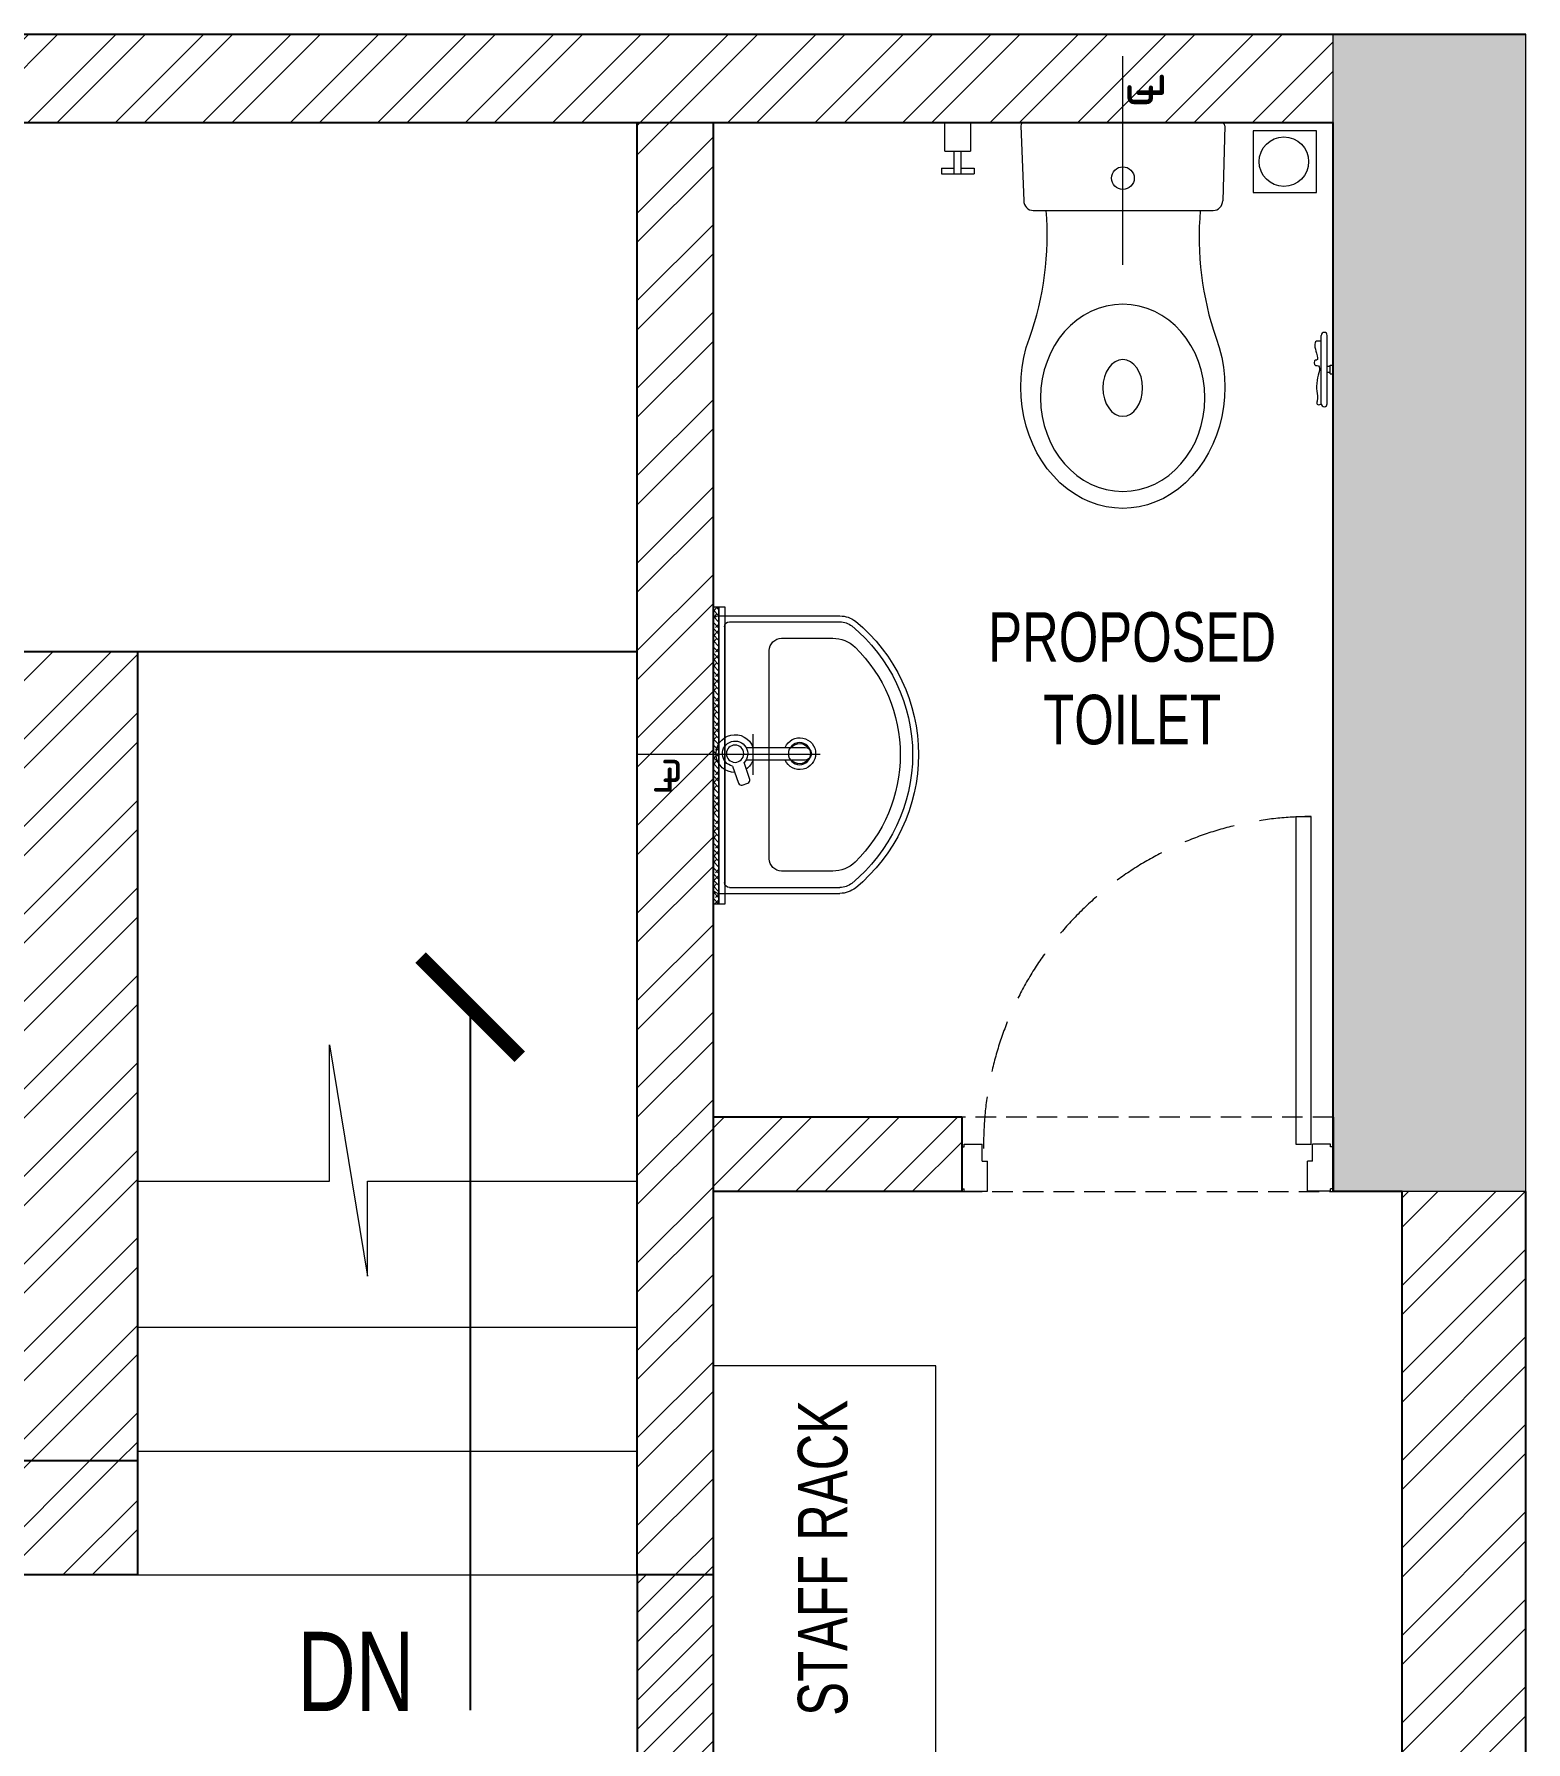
# Model space of a CAD drawing. Header units: feet. Extents: x 3040569 to 3051380, y -5725829 to -5707787.
# Drawn here: x 3045775 to 3048787, y -5711234 to -5707787 of the extents above; entities that cross this region are included whole.
import ezdxf
from ezdxf.lldxf.tags import DXFTag

# ---------------------------------------------------------------- set-up
doc = ezdxf.new("R2010")
doc.units = ezdxf.units.FT
doc.header["$LTSCALE"] = 33
doc.header["$MEASUREMENT"] = 0
for name, pattern in [('a_p6_plan_L18$0$HIDDEN', [0.375, 0.25, -0.125]), ('CENTER', [2, 1.25, -0.25, 0.25, -0.25]), ('DOT2', [0.125, 0, -0.125]), ('HIDDEN', [9.524999999999995, 6.349999999999997, -3.174999999999998]), ('HIDDEN2', [4.7624999999999975, 3.174999999999998, -1.587499999999999])]:
    doc.linetypes.add(name, pattern=pattern)
for name, color, linetype, lineweight in [('A-COL', 243, 'Continuous', 9), ('A-STAIR', 6, 'Continuous', 5), ('centerline-toilets', 2, 'CENTER', 13), ('column hatch', 5, 'Continuous', 0), ('Door', 2, 'Continuous', 13), ('ele', 252, 'Continuous', 13), ('Fhitting', 152, 'Continuous', 30), ('LENS-DOOR', 34, 'Continuous', 20), ('LENS-PARTITION', 21, 'Continuous', 25), ('LENS-TEXT', 31, 'Continuous', 5), ('LENS_CURTAIN', 5, 'a_p6_plan_L18$0$HIDDEN', 9), ('LK-FF&E WALL', 1, 'Continuous', 9), ('LN-HATCH', 251, 'Continuous', 0), ('Mirror', 150, 'Continuous', 20), ('Panelling', 65, 'Continuous', 18), ('PARTITION', 22, 'Continuous', 30), ('Toilet', 5, 'Continuous', 9)]:
    doc.layers.add(name, color=color, linetype=linetype, lineweight=lineweight)
doc.layers.add('A-WALL', color=1, linetype='Continuous')
doc.styles.add('LK TXT', font='GILC____.TTF', dxfattribs={"height": 100})
doc.styles.get("Standard").update_dxf_attribs({"font": 'GILC____.TTF'})
tags = doc.linetypes.add('DASHED2', pattern=[0.375, 0.25, -0.125]).pattern_tags.tags
tags[6:7] = [DXFTag(74, 4), DXFTag(75, 0), DXFTag(340, '0'), DXFTag(46, 1.0), DXFTag(50, 0.0), DXFTag(44, 0.0), DXFTag(45, 0.0)]
tags[4:5] = [DXFTag(74, 4), DXFTag(75, 0), DXFTag(340, '0'), DXFTag(46, 1.0), DXFTag(50, 0.0), DXFTag(44, 0.0), DXFTag(45, 0.0)]
doc.dimstyles.new('Copy of ft and mm', dxfattribs={"dimtxt": 100, "dimasz": 50, "dimexe": 1.25, "dimexo": 0.625, "dimtad": 1, "dimdec": 0, "dimzin": 9, "dimdsep": 46, "dimtxsty": 'Standard', "dimblk": 'ARCHTICK', "dimcen": 2.5, "dimadec": 0, "dimazin": 0, "dimtfac": 1, "dimtdec": 0, "dimtmove": 0, "dimatfit": 3, "dimldrblk": 'ARCHTICK', "dimfxl": 1, "dimarcsym": 0})
pattern_1 = [(225, (-6766788.097126138, 5279716.197831516), (88.29995930067012, -88.29995930067015), []), (225, (-6766846.963765573, 5279716.197831516), (88.29995930067012, -88.29995930067015), [])]

# ---------------------------------------------------------------- blocks, each defined once
blk = doc.blocks.new('Wash Basin')
at = {"layer": 'PARTITION', "lineweight": 9}
h = blk.add_hatch(dxfattribs=at)
h.set_pattern_fill('ANSI38', color=256, scale=70, angle=989.9999999999998, style=0, double=1)
h.set_pattern_definition([(314.9999999999998, (-62.7378354629036, -33.324816188775), (6.187184335382297, 6.187184335382283), []), (44.99999999999993, (-62.7378354629036, -33.324816188775), (6.187184335382312, 18.56155300614686), [21.875, -13.125])])
h.paths.add_polyline_path([(302.0697590897325, -21.98777738679201), (-298.1184984405991, -22), (-298.1184984405991, -34), (302.0697590897325, -33.987777386792)])
at = {"layer": 'centerline-toilets', "linetype": 'HIDDEN', "ltscale": 10}
blk.add_line((0, -238.0678792903709), (0, 129.808006190935), dxfattribs=at)
at = {"layer": 'Mirror', "ltscale": 0.5}
blk.add_lwpolyline([(-298.1184984405991, -34), (-298.1184984405991, -46), (302.0697590897325, -46), (302.0697590897325, -34)], close=True, dxfattribs=at)
at = {"layer": 'Panelling', "lineweight": 9}
blk.add_lwpolyline([(-298.1184984405991, -22), (-298.1184984405991, -34), (302.0697590897325, -34), (302.0697590897325, -22)], close=True, dxfattribs=at)
at = {"layer": 'Toilet', "ltscale": 100}
for p, q in [((-280, -32.00000000058208), (-280, -278.3423135242919)), ((-270, -22.00000000058208), (270, -22.00000000058208)), ((280, -32.00000000058208), (280, -278.3423135242919)), ((-268, -55.00000000058207), (-268, -278.3423135242919)), ((-258, -45.00000000058207), (258, -45.00000000058207)), ((268, -55.00000000058207), (268, -278.3423135242919)), ((-14.75394256017171, -88.57836779823992), (-14.58294607303105, -207.8757586760221)), ((10.97367832274176, -207.8757587235195), (10.80268183583394, -88.55792254640254))]:
    blk.add_line(p, q, dxfattribs=at)
blk.add_lwpolyline([(23.11144540272653, -61.62355844548438), (57.69729334814474, -73.5425448747119, -0.4142135623700193), (61.41500012157485, -81.17003832559566), (57.50521344458684, -92.51523855014239, -0.4142135623687794), (49.87771999370306, -96.23294532380532), (16.08098082058132, -84.58590182231274)], format="xyb", dxfattribs=at)
blk.add_lwpolyline([(40.65695853624492, -103.2068005428882), (-41.09953799587674, -103.2068005428882)], dxfattribs=at)
blk.add_lwpolyline([(-235, -264.0271915069043, 0.1918964941694492), (-217.1874080155976, -308.7300831892808, 0.4202357661762754), (217.1874080155976, -308.7300831893172, 0.191896494169451), (235, -264.0271915069115), (235, -160.5000000005821, 0.4142135623730951), (210, -135.5000000005821), (-210, -135.5000000005821, 0.4142135623730951), (-235, -160.5000000005821)], format="xyb", close=True, dxfattribs=at)
for centre, radius in [((-1.975630321074277, -66.50000000058208), 17.5), ((-1.975630321074277, -196.7635957537459), 22.5)]:
    blk.add_circle(centre, radius, dxfattribs=at)
for centre, radius, start, end in [((-270, -32.00000000058208), 10, 90, 180), ((270, -32.00000000058208), 10, 0, 90), ((-258, -55.00000000058207), 10, 90, 180), ((258, -55.00000000058207), 10, 0, 90), ((-1.975630321074277, -197.065354476148), 32.14736256360053, 113.0897544120751, 66.24597926171971), ((-1.975630321074277, -196.7635957537459), 20.45924138120723, 128.0403438055863, 237.2899289984687), ((-1.975630321074277, -196.7635957537459), 20.45924138120723, 304.4732923270086, 50.73322655079215), ((-230, -278.3423135242919), 50, 180, 218.4460647329942), ((0, -89.26318603751132), 347.736813963071, 219.2825773815098, 320.7174226184902), ((-230, -278.3423135242919), 38, 180, 218.4460647329942), ((0, -89.25957125263085), 335.7404287479508, 219.3129523468507, 320.6870476531492), ((230, -278.3423135242919), 38, 321.5539352670057, 0), ((230, -278.3423135242919), 50, 321.5539352670057, 0)]:
    blk.add_arc(centre, radius, start, end, dxfattribs=at)
for centre, major_axis, ratio, start_param, end_param in [((-1.975630321074277, -66.50000000058208), (-0.0007244262846731, 38.33493659709939), 0.9999999997470119, 4.720493185551212, 9.081981632517541), ((-1.975630321074277, -66.50000000058208), (-0.161652407392657, -25.55611315046938), 0.9999999997364025, 1.769108159146172, 7.074098355705205), ((-1.975630321074277, -66.50000000058208), (-0.0007244262846731, 38.33493659709939), 0.9999999997470119, 3.484555387064545, 4.08357603994855), ((-1.80463387700729, -207.8757586997708), (-9.035631208577575, 9.035631208577575), 0.9999999999964067, 0.7853981615407268, 3.926990815130519)]:
    blk.add_ellipse(centre, major_axis=major_axis, ratio=ratio, start_param=start_param, end_param=end_param, dxfattribs=at)
at = {"layer": 'centerline-toilets', "linetype": 'DOT2', "insert": (33.33187728072517, 61.84688704169094), "char_height": 75, "width": 495.826660318515, "attachment_point": 5, "rotation": 90}
blk.add_mtext('{\\fISOCPEUR|b0|i0|c0|p34;℄}', dxfattribs=at)
blk = doc.blocks.new('jALI')
at = {"layer": 'Toilet', "ltscale": 5}
h = blk.add_hatch(dxfattribs=at)
h.set_pattern_fill('HEX', color=256, scale=50, angle=135, double=1)
h.set_pattern_definition([(135, (-344825.8629864738, 460708.1869492117), (-7.654655446197432, -7.65465544619743), [6.25, -12.5]), (255, (-344825.8629864738, 460708.1869492117), (10.4564537967226, -2.80179835052517), [6.25, -12.5]), (195, (-344830.2824038562, 460712.6063665941), (2.801798350525164, -10.4564537967226), [6.25, -12.5])])
edge = h.paths.add_edge_path()
edge.add_arc((-393187.5478222936, 163647.6289079433), 50, -90, 270)
blk.add_lwpolyline([(-393249.5478222936, 163581.8745342398), (-393125.5478222936, 163581.8745342398), (-393125.5478222936, 163709.3782789116), (-393249.5478222936, 163709.3782789116)], close=True, dxfattribs=at)
blk.add_circle((-393187.5478222936, 163647.6289079433), 50, dxfattribs=at)
blk = doc.blocks.new('WC')
at = {"layer": 'centerline-toilets', "linetype": 'HIDDEN', "ltscale": 10}
blk.add_line((0, 286.2958382707602), (0, -134.6853325402244), dxfattribs=at)
at = {"layer": 'Toilet'}
for p, q in [((-412.7979797990993, 566.9391568473073), (-412.7979797990993, 428.9391568473075)), ((-400.7979797990993, 566.9391568473073), (-400.7979797990993, 428.9391568473075)), ((-418.7979797990992, 506.9391568473074), (-424.7979797990992, 506.9391568473074)), ((-424.7979797990992, 506.9391568473074), (-424.7979797990992, 488.9391568473074)), ((-418.7979797990992, 488.9391568473074), (-424.7979797990992, 488.9391568473074)), ((-418.7979797990992, 506.9391568473074), (-418.7979797990992, 488.9391568473074)), ((-418.7979797990992, 503.9391568473075), (-412.7979797990993, 503.9391568473075)), ((-418.7979797990992, 491.9391568473074), (-412.7979797990993, 491.9391568473074)), ((180.5927414200269, 176.815278308868), (-182.556142896181, 176.815278308868)), ((-205.7725320039317, 5.926001816396819), (-201.7160837631672, 157.2330230183852)), ((205.7725320039317, 5.926001816396819), (199.7526822867803, 157.2330230183852)), ((-200.0543949760031, 0), (200.0543949760031, 0))]:
    blk.add_line(p, q, dxfattribs=at)
at = {"layer": 'Toilet', "ltscale": 100}
for p, q in [((366.0861393199302, 102.9920874625677), (300.3083048430271, 102.9920874625095)), ((300.30830484326, 91.54852218885208), (300.3083048430271, 102.9920874625095)), ((326.331082917517, 91.54852218885208), (300.30830484326, 91.54852218885208)), ((326.331082917517, 102.9920874625095), (326.331082917517, 57.21782636787975)), ((340.063361245906, 102.9920874625095), (340.0633612461388, 57.21782636787975)), ((366.086139320163, 91.54852218891027), (340.0633612461388, 91.54852218885208)), ((366.086139320163, 91.54852218891027), (366.086139320163, 102.9920874625677)), ((307.1744440074545, -4.074536e-10), (307.1744440074545, 57.21782636787975)), ((359.2200001559686, 57.21782636793796), (307.1744440074545, 57.21782636787975)), ((359.2200001559686, 57.21782636793796), (359.2200001559686, -3.49246e-10)), ((359.2200001559686, -3.49246e-10), (307.1744440074545, -4.074536e-10))]:
    blk.add_line(p, q, dxfattribs=at)
at = {"layer": 'Toilet'}
blk.add_circle((-0.2857134367804974, 111.5676235100181), 22.88713054731488, dxfattribs=at)
for centre, radius, start, end in [((-406.7979797990992, 566.9391568473073), 6, 0, 180), ((-406.7979797990992, 428.9391568473075), 6, 180, 0), ((-776.4252137581352, 231.0819697503539), 622.2680866278017, 354.9970003378784, 19.06186307169785), ((776.0328844110481, 226.3990844733362), 623.4432827196409, 160.519589047048, 184.5616761992302), ((-182.4380497655365, 157.5352372747657), 19.28040269973926, 90.35094080903318, 180.8981301276673), ((180.4746482893824, 157.5352372747657), 19.28040269973926, 359.1018698723327, 89.64905919096681), ((-200.0543949760031, 5.72178263682872), 5.72178263682872, 177.9545915110681, 270), ((200.0543949760031, 5.72178263682872), 5.72178263682872, 270, 2.045408488931865)]:
    blk.add_arc(centre, radius, start, end, dxfattribs=at)
at = {"layer": 'Toilet', "extrusion": (0, 0, -1)}
for centre, major_axis, ratio, start_param, end_param in [((0, 533.5337650458841), (-8.43e-14, -244.6286735628217), 0.8420279271674843, 7.436325980537995, 11.41322994100081), ((0, 535.0673360529563), (-1.97e-14, -57.2178263682872), 0.7, 1.570796326794896, 7.853981633974482)]:
    blk.add_ellipse(centre, major_axis=major_axis, ratio=ratio, start_param=start_param, end_param=end_param, dxfattribs=at)
blk.add_ellipse((0, 555.0129157723858), major_axis=(-6.5e-14, -188.8188270153477), ratio=0.8787878787878787, dxfattribs=at)
at = {"layer": 'Toilet'}
blk.add_open_spline([(-400.7979797990993, 440.9812579345889), (-397.1017245875382, 440.5392413198887), (-384.272368182084, 439.0050429589682), (-388.9986424445753, 459.3206578283151), (-395.6177634203054, 479.7532535305932), (-385.6000390281565, 477.9531818908857), (-385.8943579708215, 491.277749300945), (-402.6759011854702, 487.229470669479), (-384.8389140961484, 532.0884480134423), (-395.5184431350181, 546.6368104346082), (-390.8815714643073, 570.2364144729171), (-397.1683210631592, 568.7960733613664), (-400.7979797990993, 567.9644915373938)], degree=3, knots=[0, 0, 0, 0, 9.744971934705973, 33.82388686810737, 47.58355076290899, 49.4979151278385, 60.56050204634084, 63.82228440520703, 93.50801890349248, 135.7569247839274, 141.9043522613065, 150.3019062020757, 150.3019062020757, 150.3019062020757, 150.3019062020757], dxfattribs=at)
at = {"layer": 'Fhitting', "lineweight": 0, "ltscale": 0.5, "rotation": 270}
blk.add_blockref('jALI', (-163972.8745342343, -393109.1750712174), dxfattribs=at)
at = {"layer": 'centerline-toilets', "linetype": 'DOT2', "insert": (-35.88272588187829, -56.91358223470706), "char_height": 85.8267395524308, "width": 567.4024751774504, "attachment_point": 5, "rotation": 270}
blk.add_mtext('{\\fISOCPEUR|b0|i0|c0|p34;℄}', dxfattribs=at)
blk = doc.blocks.new('*U44')
at = {"layer": 'LENS-DOOR'}
for p, q in [((547491.5340860761, 1778573.7924707), (547491.5340860656, 1779235.250802662)), ((547522.784086071, 1779235.250802675), (547491.5340860656, 1779235.250802662)), ((547522.784086071, 1779235.250802675), (547522.7840860628, 1778573.792470713)), ((547447.2632527373, 1778568.584137381), (547452.47158606, 1778568.584137381)), ((547447.263252747, 1778484.134138706), (547447.2632527373, 1778568.584137381)), ((547452.4715860507, 1778573.792470734), (547488.9299194042, 1778573.7924707)), ((547452.47158606, 1778568.584137381), (547452.4715860507, 1778573.792470734)), ((547488.9299194128, 1778539.938304102), (547488.9299194042, 1778573.7924707)), ((547522.7840860628, 1778573.792470713), (547491.5340860761, 1778573.7924707)), ((548192.0549194113, 1778573.792470735), (548155.596586067, 1778573.792470727)), ((548155.5965860803, 1778539.938304124), (548155.596586067, 1778573.792470727)), ((548192.0549194159, 1778568.584137383), (548192.0549194113, 1778573.792470735)), ((548197.2632527314, 1778568.584137406), (548192.0549194159, 1778568.584137383)), ((548197.2632527528, 1778484.134138698), (548197.2632527314, 1778568.584137406)), ((547488.9299194128, 1778539.938304102), (547499.346586079, 1778539.938304074)), ((547499.3465860636, 1778478.925805333), (547499.346586079, 1778539.938304074)), ((548145.1799194104, 1778478.925805379), (548145.1799194093, 1778539.938304106)), ((548155.5965860803, 1778539.938304124), (548145.1799194093, 1778539.938304106)), ((547447.263252747, 1778484.134138706), (547452.471586072, 1778484.134138706)), ((547452.4715860719, 1778478.925805353), (547452.471586072, 1778484.134138706)), ((547452.4715860719, 1778478.925805353), (547499.3465860636, 1778478.925805333)), ((548192.0549194115, 1778478.925805387), (548145.1799194104, 1778478.925805379)), ((548192.0549194115, 1778478.925805387), (548192.0549194117, 1778484.134138698)), ((548197.2632527528, 1778484.134138698), (548192.0549194117, 1778484.134138698))]:
    blk.add_line(p, q, dxfattribs=at)
at = {"layer": 'LENS-DOOR', "color": 7, "linetype": 'HIDDEN2', "extrusion": (0, 0, -1)}
blk.add_ellipse((547491.5340860761, 1778573.7924707), major_axis=(661.4583333321784, 0.0034430872082166), ratio=0.9999999979146821, start_param=-1.570791121506941, end_param=0.0512086788949202, dxfattribs=at)
blk = doc.blocks.new('_ArchTick')
at = {"const_width": 0.15}
blk.add_lwpolyline([(-0.5, -0.5), (0.5, 0.5)], dxfattribs=at)
blk = doc.blocks.new('A$C24c61a65')
at = {"layer": 'column hatch'}
h = blk.add_hatch(color=8, dxfattribs=at)
h.dxf.hatch_style = 1
h.paths.add_polyline_path([(2152.105452673509, -6275.506340876222), (1778.10545267351, -6275.506340876222), (1778.10545267351, -6915.506340876222), (2152.105452673509, -6915.506340876222)])
h.paths.add_polyline_path([(2152.105452673509, 701.4936591237783), (1794.10545267351, 701.4936591237783), (1794.10545267351, 53.49365912377834), (2152.105452673509, 53.49365912377834)])
h.paths.add_polyline_path([(2152.105452673509, 9100.493659123777), (1763.10545267351, 9100.493659123777), (1763.10545267351, 6764.493659123778), (2152.105452673509, 6764.493659123778)])
at = {"layer": 'LN-HATCH'}
h = blk.add_hatch(dxfattribs=at)
h.set_pattern_fill('ANSI32', color=256, scale=333, angle=180)
h.set_pattern_definition(pattern_1)
h.paths.add_polyline_path([(-3515.89454732649, 8921.493659123778), (1763.10545267351, 8921.493659123778), (1763.10545267351, 9100.493659123777), (-3765.89454732649, 9100.493659123777), (-3765.89454732649, -8013.506340876222), (-3515.89454732649, -8013.506340876222), (-3515.89454732649, 4948.493659123778)])
h = blk.add_hatch(dxfattribs=at)
h.set_pattern_fill('ANSI32', color=256, scale=333, angle=180)
h.set_pattern_definition(pattern_1)
h.paths.add_polyline_path([(511.1054526735097, 8921.493659123778), (358.1054526735097, 8921.493659123778), (358.1054526735097, 5990.493659123778), (511.1054526735097, 5990.493659123778)])
h = blk.add_hatch(dxfattribs=at)
h.set_pattern_fill('ANSI32', color=256, scale=333, angle=180)
h.set_pattern_definition(pattern_1)
h.paths.add_polyline_path([(-650.8945473264902, 7854.493659123779), (-2432.89454732649, 7854.493659123779), (-2432.89454732649, 6220.493659123778), (-2202.89454732649, 6220.493659123778), (-2202.89454732649, 7604.493659123779), (-880.8945473264902, 7604.493659123779), (-880.8945473264902, 6220.493659123778), (-650.8945473264902, 6220.493659123778)])
h = blk.add_hatch(dxfattribs=at)
h.set_pattern_fill('ANSI32', color=256, scale=333, angle=180)
h.set_pattern_definition([(225, (-6766436.097126137, 5279716.197831516), (88.29995930067012, -88.29995930067015), []), (225, (-6766494.963765572, 5279716.197831516), (88.29995930067012, -88.29995930067015), [])])
h.paths.add_polyline_path([(1763.10545267351, 6914.493659123778), (1763.10545267351, 6764.493659123778)])
h.paths.add_polyline_path([(1013.105452673509, 6914.493659123778), (511.1054526735097, 6914.493659123778), (511.1054526735097, 6764.493659123778), (1013.105452673509, 6764.493659123778)])
h = blk.add_hatch(dxfattribs=at)
h.set_pattern_fill('ANSI32', color=256, scale=333, angle=180)
h.set_pattern_definition(pattern_1)
h.paths.add_polyline_path([(2152.105452673509, -6915.506340876222), (1896.105452673509, -6915.506340876222), (1896.105452673509, -8013.506340876222), (2152.105452673509, -8013.506340876222)])
h.paths.add_polyline_path([(2152.105452673509, 53.49365912377834), (1902.105452673509, 53.49365912377834), (1902.105452673509, -6275.506340876222), (2152.105452673509, -6275.506340876222)])
h.paths.add_polyline_path([(2152.105452673509, 6764.493659123778), (1902.105452673509, 6764.493659123778), (1902.105452673509, 701.4936591237783), (2152.105452673509, 701.4936591237783)])
h = blk.add_hatch(dxfattribs=at)
h.set_pattern_fill('ANSI32', color=256, scale=333, angle=180)
h.set_pattern_definition(pattern_1)
h.paths.add_polyline_path([(-1976.89454732649, 6220.493659123778), (-2432.89454732649, 6220.493659123778), (-2432.89454732649, 5990.493659123778), (-1976.89454732649, 5990.493659123778)])
h.paths.add_polyline_path([(-650.8945473264902, 6220.493659123778), (-1073.89454732649, 6220.493659123778), (-1073.89454732649, 5990.493659123778), (-650.8945473264902, 5990.493659123778)])
h = blk.add_hatch(dxfattribs=at)
h.set_pattern_fill('ANSI31', color=256, scale=333, angle=180)
h.set_pattern_definition([(225, (-6766788.097126138, 5279716.197831516), (29.43331976689004, -29.43331976689005), [])])
h.paths.add_polyline_path([(511.1054526735097, 5990.493659123778), (358.1054526735097, 5990.493659123778), (358.1054526735097, 4948.493659123778), (-2315.89454732649, 4948.493659123778), (-2315.89454732649, 4812.493659123778), (511.1054526735097, 4812.493659123778)])
at = {"layer": 'A-COL'}
for p, q in [((1763.10545267351, 6764.493659123778), (1763.10545267351, 9100.493659123777)), ((2152.105452673509, 6764.493659123778), (2152.105452673509, 9100.493659123777)), ((2152.105452673509, 6764.493659123778), (1763.10545267351, 6764.493659123778))]:
    blk.add_line(p, q, dxfattribs=at)
at = {"layer": 'A-STAIR', "linetype": 'DASHED2', "lineweight": -2, "ltscale": 250}
blk.add_line((-650.8945473264902, 7854.493659123779), (358.1054526735097, 7854.493659123779), dxfattribs=at)
at = {"layer": 'A-STAIR'}
for p, q in [((-263.1713074427098, 6785.608563303016), (-263.1713074427098, 7060.217110767961)), ((-263.1713074427098, 7060.217110767961), (-186.2373805744573, 6593.382699882612)), ((-650.8945473264902, 6785.608563303016), (-263.1713074427098, 6785.608563303016)), ((-186.2373805744573, 6593.382699882612), (-186.2373805744573, 6785.608563303016)), ((-186.2373805744573, 6785.608563303016), (358.1054526735097, 6785.608563303016)), ((-650.8945473264902, 6490.493659123778), (358.1054526735097, 6490.493659123778)), ((-650.8945473264902, 6240.493659123778), (358.1054526735097, 6240.493659123778)), ((-650.8945473264902, 5990.493659123778), (358.1054526735097, 5990.493659123778))]:
    blk.add_line(p, q, dxfattribs=at)
at = {"layer": 'A-WALL'}
for p, q in [((-3765.89454732649, 9100.493659123777), (2152.105452673509, 9100.493659123777)), ((1763.10545267351, 8921.493659123778), (-3515.89454732649, 8921.493659123778)), ((358.1054526735097, 5990.493659123778), (358.1054526735097, 8921.493659123778)), ((511.1054526735097, 8921.493659123778), (511.1054526735097, 5990.493659123778)), ((-2432.89454732649, 7854.493659123779), (-650.8945473264902, 7854.493659123779)), ((-650.8945473264902, 7854.493659123779), (-650.8945473264902, 5990.493659123778)), ((1013.105452673509, 6914.493659123778), (511.1054526735097, 6914.493659123778)), ((1013.105452673509, 6914.493659123778), (1013.105452673509, 6764.493659123778)), ((1763.10545267351, 6914.493659123778), (1763.10545267351, 6764.493659123778)), ((1763.10545267351, 6914.493659123778), (1763.10545267351, 6914.493659123778)), ((1013.105452673509, 6764.493659123778), (511.1054526735097, 6764.493659123778)), ((1763.10545267351, 6764.493659123778), (1763.10545267351, 6764.493659123778)), ((1902.105452673509, 701.4936591237783), (1902.105452673509, 6764.493659123778)), ((2152.105452673509, -8013.506340876222), (2152.105452673509, 6764.493659123778)), ((-650.8945473264902, 6220.493659123778), (-1073.89454732649, 6220.493659123778)), ((-650.8945473264902, 5990.493659123778), (-1073.89454732649, 5990.493659123778)), ((511.1054526735097, 5990.493659123778), (358.1054526735097, 5990.493659123778)), ((358.1054526735097, 5990.493659123778), (358.1054526735097, 4948.493659123778)), ((511.1054526735097, 5990.493659123778), (511.1054526735097, 4812.493659123778))]:
    blk.add_line(p, q, dxfattribs=at)
for points in [[(1896.105452673509, -8013.506340876222), (1896.105452673509, -6275.506340876222), (1902.105452673509, -6275.506340876222), (1902.105452673509, 6764.493659123778), (1763.10545267351, 6764.493659123778), (1763.10545267351, 8921.493659123778), (511.1054526735097, 8921.493659123778), (511.1054526735097, 5990.493659123778), (358.1054526735097, 5990.493659123778)], [(-650.8945473264902, 5990.493659123778), (-1073.89454732649, 5990.493659123778)]]:
    blk.add_lwpolyline(points, dxfattribs=at)
at = {"layer": 'A-STAIR', "insert": (-328.4372125091031, 5875.699497299269), "char_height": 160, "attachment_point": 1}
blk.add_mtext_dynamic_manual_height_columns('DN ', width=6108.585245443109, gutter_width=500, heights=[1478.789984313526], dxfattribs=at)
at = {"layer": 'A-STAIR'}
blk.add_leader([(20.83498331997544, 7136.60650502611), (20.83498331997544, 5717.426391561516)], dimstyle='Copy of ft and mm', override={"dimasz": 200, "dimtad": 0}, dxfattribs=at)

msp = doc.modelspace()

# ---------------------------------------------------------------- linework, layer by layer
at = {"layer": 'LENS_CURTAIN', "ltscale": 5}
msp.add_lwpolyline([(3047647.702728778, -5710123.396535514), (3048397.702728778, -5710123.396535514), (3048397.702728778, -5709973.396535515), (3047647.702728778, -5709973.396535515)], close=True, dxfattribs=at)
at = {"layer": 'LK-FF&E WALL'}
msp.add_lwpolyline([(3047595.702728776, -5711375.396535514), (3047595.702728776, -5710475.396535515), (3047145.702728777, -5710475.396535515), (3047145.702728777, -5711375.396535514)], close=True, dxfattribs=at)

# ---------------------------------------------------------------- block references
at = {"layer": 'Door', "xscale": -1}
msp.add_blockref('*U44', (3595844.965981519, -7488601.942874197), dxfattribs=at)
at = {"layer": 'ele', "color": 0, "lineweight": -2, "rotation": 180}
msp.add_blockref('WC', (3047972.904748978, -5707966.396535515), dxfattribs=at)
at = {"layer": 'ele', "color": 0, "lineweight": -2, "xscale": -1, "rotation": 90}
msp.add_blockref('Wash Basin', (3047123.702728776, -5709241.680535987), dxfattribs=at)
at = {"layer": 'LENS-PARTITION'}
msp.add_blockref('A$C24c61a65', (3046634.597276103, -5716887.890194639), dxfattribs=at)

# ---------------------------------------------------------------- texts
at = {"layer": 'LENS-TEXT', "color": 0, "linetype": 'Continuous', "ltscale": 3, "insert": (3047991.844796854, -5709088.200373437), "char_height": 100, "attachment_point": 5, "style": 'LK TXT'}
msp.add_mtext_dynamic_manual_height_columns('PROPOSED TOILET', width=730.5073781448633, gutter_width=0.9999999999999992, heights=[0], dxfattribs=at)
at = {"layer": 'LENS-TEXT', "color": 0, "linetype": 'Continuous', "ltscale": 3, "insert": (3047367.692882013, -5710862.919591632), "char_height": 100, "attachment_point": 5, "rotation": 89.99999999999993, "style": 'LK TXT'}
msp.add_mtext_dynamic_manual_height_columns('STAFF RACK', width=783.9636358173434, gutter_width=0.9999999999999992, heights=[0], dxfattribs=at)

doc.saveas('drawing.dxf')
